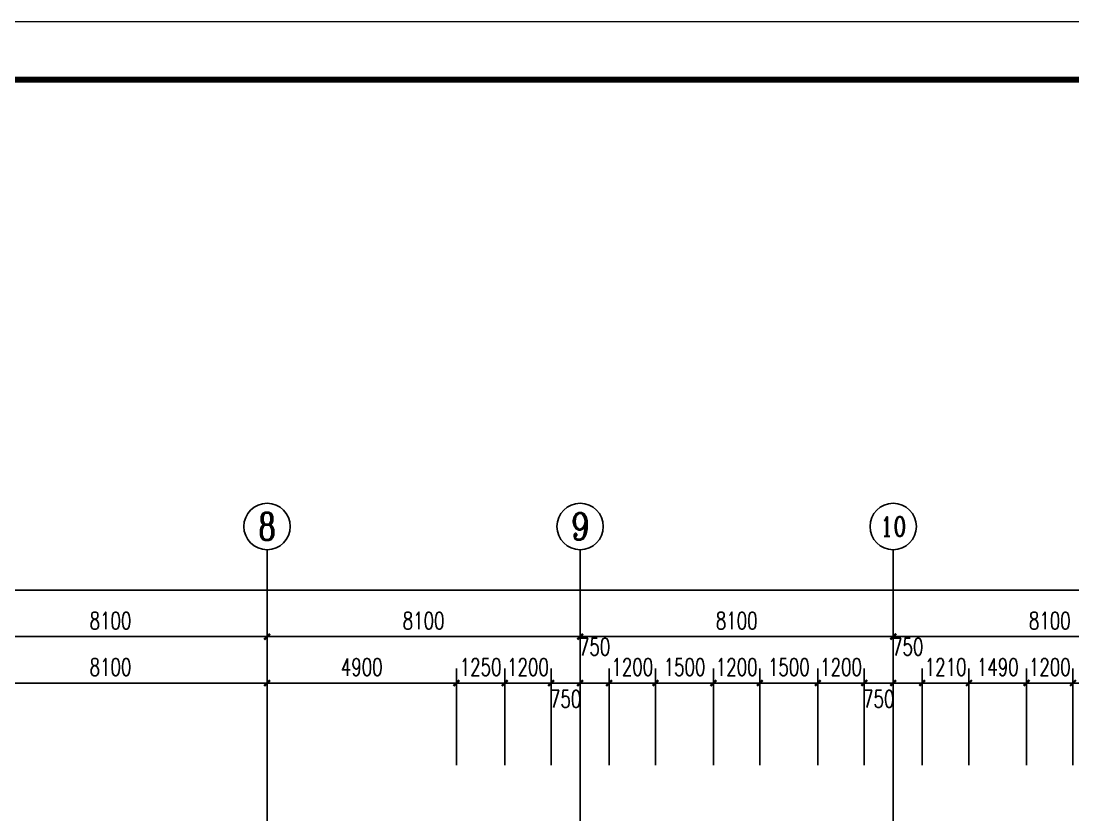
# Model space of a CAD drawing. Extents: x 1738711 to 2346805, y 1189731 to 2516152.
# Drawn here: x 1968828 to 1996042, y 1819485 to 1840028 of the extents above; entities that cross this region are included whole.
import ezdxf
from ezdxf.enums import TextEntityAlignment as Align

# ---------------------------------------------------------------- set-up
doc = ezdxf.new("R2010")
doc.units = 0
doc.header["$LTSCALE"] = 1000
doc.header["$MEASUREMENT"] = 0
for name, color, linetype in [('AXIS', 3, 'Continuous'), ('AXIS_TEXT', 7, 'Continuous'), ('DOTE', 1, 'Continuous'), ('PUB_DIM', 3, 'Continuous'), ('TK', 4, 'Continuous')]:
    doc.layers.add(name, color=color, linetype=linetype)
doc.styles.add('_TCH_AXIS', font='COMPLEX', dxfattribs={"bigfont": 'GBCBIG'})
doc.styles.add('_TCH_DIM_T3', font='SIMPLEX', dxfattribs={"width": 0.705882, "bigfont": 'GBCBIG'})
doc.styles.add('COMPLEX', font='COMPLEX')
doc.styles.add('宋体', font='SIMSUN.TTF', dxfattribs={"width": 0.75})
doc.dimstyles.new('_TCH_ARCH&&150', dxfattribs={"dimtxt": 446.25, "dimasz": 150, "dimexe": 375, "dimexo": 450, "dimgap": 189.375, "dimtad": 1, "dimdec": 0, "dimzin": 0, "dimdsep": 46, "dimtxsty": '_TCH_DIM_T3', "dimblk": 'ARCHTICK', "dimcen": 0.09, "dimclrt": 7, "dimazin": 2, "dimtfac": 1, "dimtdec": 0, "dimtix": 1, "dimtmove": 2, "dimatfit": 3, "dimfxl": 1, "dimtolj": 1, "dimtzin": 0, "dimarcsym": 0})

# ---------------------------------------------------------------- blocks, each defined once
blk = doc.blocks.new('hjashrtahreahe')
at = {"layer": 'TK', "color": 7, "const_width": 25}
blk.add_lwpolyline([(0, 59400), (84100, 59400), (84100, 0), (0, 0)], close=True, dxfattribs=at)
at = {"layer": 'TK', "color": 3, "const_width": 100}
blk.add_lwpolyline([(2500, 1000), (2500, 58400), (83100, 58400), (83100, 1000)], close=True, dxfattribs=at)
at = {"layer": 'TK', "style": '宋体', "width": 0.75}
for tag, height, p in [('项目负责人', 350, (6003, 57089)), ('专业负责人', 350, (6003, 56224)), ('设计人', 350, (6003, 55419)), ('版号1', 250, (77304, 22193)), ('时间1', 250, (82405, 22193)), ('版号2', 250, (77304, 21593)), ('时间2', 250, (82405, 21593)), ('版号3', 250, (77304, 20993)), ('时间3', 250, (82405, 20993)), ('建筑会签', 0.0001, (78978, 2403)), ('电气会签', 0.0001, (82128, 2403)), ('结构会签', 0.0001, (78978, 1803)), ('暖通会签', 0.0001, (82128, 1803)), ('给排水会签', 0.0001, (78978, 1250)), ('智能化会签', 0.0001, (82128, 1250))]:
    blk.add_attdef(tag, text='', height=height, dxfattribs=at).set_placement(p, align=Align.CENTER)
for tag, p in [('合作设计单位', (80816, 48986)), ('版号说明1', (79854, 22318)), ('版号说明2', (79854, 21718)), ('版号说明3', (79854, 21118)), ('浙江绿储科技有限公司', (80545, 16036)), ('百兆瓦级集中式熔盐储能关键', (80545, 14953)), ('设备研发及制造基地项目', (80545, 14603)), ('1#研发楼', (80545, 13636)), ('图名', (80545, 12436)), ('工程编号', (78978, 11461)), ('子项编号', (82128, 11461)), ('建筑', (78978, 10711)), ('图号', (82128, 10711)), ('施工图', (78978, 9961)), ('2023.03', (82128, 9961)), ('审定', (79353, 8461)), ('审核', (79353, 7711)), ('工程负责', (79353, 6961)), ('专业负责', (79353, 6211)), ('设计', (79353, 5461)), ('制图', (79353, 4711)), ('校对', (79353, 3961))]:
    blk.add_attdef(tag, text='', height=250, dxfattribs=at).set_placement(p, align=Align.MIDDLE_CENTER)
blk = doc.blocks.new('_ArchTick')
at = {"color": 0, "linetype": 'ByBlock', "const_width": 0.4}
blk.add_lwpolyline([(-0.5, -0.5), (0.5, 0.5)], dxfattribs=at)
blk = doc.blocks.new('*D3356')
at = {"layer": 'Defpoints', "color": 0, "transparency": 16777216}
for p in [(1975192, 1822899), (1967092, 1820321), (1975192, 1820321)]:
    blk.add_point(p, dxfattribs=at)
at = {"layer": 'PUB_DIM', "color": 0, "lineweight": -2, "transparency": 16777216}
for p, q in [((1967092, 1820771), (1967092, 1823274)), ((1975192, 1820771), (1975192, 1823274)), ((1967092, 1822899), (1975192, 1822899))]:
    blk.add_line(p, q, dxfattribs=at)
at = {"layer": 'PUB_DIM', "color": 0, "lineweight": -2, "transparency": 16777216, "xscale": 150, "yscale": 150, "zscale": 150, "rotation": 180}
blk.add_blockref('_ArchTick', (1967092, 1822899), dxfattribs=at)
at = {"layer": 'PUB_DIM', "color": 0, "lineweight": -2, "transparency": 16777216, "xscale": 150, "yscale": 150, "zscale": 150}
blk.add_blockref('_ArchTick', (1975192, 1822899), dxfattribs=at)
at = {"layer": 'PUB_DIM', "color": 7, "transparency": 16777216, "insert": (1971142, 1823312), "char_height": 446.2, "attachment_point": 5, "style": '_TCH_DIM_T3'}
blk.add_mtext('\\A1;8100', dxfattribs=at)
blk = doc.blocks.new('*D3357')
at = {"layer": 'Defpoints', "color": 0, "transparency": 16777216}
for p in [(1980092, 1822899), (1975192, 1820321), (1980092, 1820321)]:
    blk.add_point(p, dxfattribs=at)
at = {"layer": 'PUB_DIM', "color": 0, "lineweight": -2, "transparency": 16777216}
for p, q in [((1975192, 1820771), (1975192, 1823274)), ((1980092, 1820771), (1980092, 1823274)), ((1975192, 1822899), (1980092, 1822899))]:
    blk.add_line(p, q, dxfattribs=at)
at = {"layer": 'PUB_DIM', "color": 0, "lineweight": -2, "transparency": 16777216, "xscale": 150, "yscale": 150, "zscale": 150, "rotation": 180}
blk.add_blockref('_ArchTick', (1975192, 1822899), dxfattribs=at)
at = {"layer": 'PUB_DIM', "color": 0, "lineweight": -2, "transparency": 16777216, "xscale": 150, "yscale": 150, "zscale": 150}
blk.add_blockref('_ArchTick', (1980092, 1822899), dxfattribs=at)
at = {"layer": 'PUB_DIM', "color": 7, "transparency": 16777216, "insert": (1977642, 1823312), "char_height": 446.2, "attachment_point": 5, "style": '_TCH_DIM_T3'}
blk.add_mtext('\\A1;4900', dxfattribs=at)
blk = doc.blocks.new('*D3358')
at = {"layer": 'Defpoints', "color": 0, "transparency": 16777216}
for p in [(1981342, 1822899), (1980092, 1820321), (1981342, 1820321)]:
    blk.add_point(p, dxfattribs=at)
at = {"layer": 'PUB_DIM', "color": 0, "lineweight": -2, "transparency": 16777216}
for p, q in [((1980092, 1820771), (1980092, 1823274)), ((1981342, 1820771), (1981342, 1823274)), ((1980092, 1822899), (1979942, 1822899)), ((1980092, 1822899), (1981342, 1822899)), ((1981342, 1822899), (1981492, 1822899))]:
    blk.add_line(p, q, dxfattribs=at)
at = {"layer": 'PUB_DIM', "color": 0, "lineweight": -2, "transparency": 16777216, "xscale": 150, "yscale": 150, "zscale": 150}
blk.add_blockref('_ArchTick', (1980092, 1822899), dxfattribs=at)
at = {"layer": 'PUB_DIM', "color": 0, "lineweight": -2, "transparency": 16777216, "xscale": 150, "yscale": 150, "zscale": 150, "rotation": 180}
blk.add_blockref('_ArchTick', (1981342, 1822899), dxfattribs=at)
at = {"layer": 'PUB_DIM', "color": 7, "transparency": 16777216, "insert": (1980717, 1823312), "char_height": 446.2, "attachment_point": 5, "style": '_TCH_DIM_T3'}
blk.add_mtext('\\A1;1250', dxfattribs=at)
blk = doc.blocks.new('*D3359')
at = {"layer": 'Defpoints', "color": 0, "transparency": 16777216}
for p in [(1982542, 1822899), (1981342, 1820321), (1982542, 1820321)]:
    blk.add_point(p, dxfattribs=at)
at = {"layer": 'PUB_DIM', "color": 0, "lineweight": -2, "transparency": 16777216}
for p, q in [((1981342, 1820771), (1981342, 1823274)), ((1982542, 1820771), (1982542, 1823274)), ((1981342, 1822899), (1981192, 1822899)), ((1981342, 1822899), (1982542, 1822899)), ((1982542, 1822899), (1982692, 1822899))]:
    blk.add_line(p, q, dxfattribs=at)
at = {"layer": 'PUB_DIM', "color": 0, "lineweight": -2, "transparency": 16777216, "xscale": 150, "yscale": 150, "zscale": 150}
blk.add_blockref('_ArchTick', (1981342, 1822899), dxfattribs=at)
at = {"layer": 'PUB_DIM', "color": 0, "lineweight": -2, "transparency": 16777216, "xscale": 150, "yscale": 150, "zscale": 150, "rotation": 180}
blk.add_blockref('_ArchTick', (1982542, 1822899), dxfattribs=at)
at = {"layer": 'PUB_DIM', "color": 7, "transparency": 16777216, "insert": (1981942, 1823312), "char_height": 446.2, "attachment_point": 5, "style": '_TCH_DIM_T3'}
blk.add_mtext('\\A1;1200', dxfattribs=at)
blk = doc.blocks.new('*D3360')
at = {"layer": 'Defpoints', "color": 0, "transparency": 16777216}
for p in [(1983292, 1822899), (1982542, 1820321), (1983292, 1820321)]:
    blk.add_point(p, dxfattribs=at)
at = {"layer": 'PUB_DIM', "color": 0, "lineweight": -2, "transparency": 16777216}
for p, q in [((1982542, 1820771), (1982542, 1823274)), ((1983292, 1820771), (1983292, 1823274)), ((1982542, 1822899), (1983292, 1822899))]:
    blk.add_line(p, q, dxfattribs=at)
at = {"layer": 'PUB_DIM', "color": 0, "lineweight": -2, "transparency": 16777216, "xscale": 150, "yscale": 150, "zscale": 150, "rotation": 180}
blk.add_blockref('_ArchTick', (1982542, 1822899), dxfattribs=at)
at = {"layer": 'PUB_DIM', "color": 0, "lineweight": -2, "transparency": 16777216, "xscale": 150, "yscale": 150, "zscale": 150}
blk.add_blockref('_ArchTick', (1983292, 1822899), dxfattribs=at)
at = {"layer": 'PUB_DIM', "color": 7, "transparency": 16777216, "insert": (1982917, 1822487), "char_height": 446.2, "attachment_point": 5, "style": '_TCH_DIM_T3'}
blk.add_mtext('\\A1;750', dxfattribs=at)
blk = doc.blocks.new('*D3361')
at = {"layer": 'Defpoints', "color": 0, "transparency": 16777216}
for p in [(1984042, 1822899), (1983292, 1820321), (1984042, 1820321)]:
    blk.add_point(p, dxfattribs=at)
at = {"layer": 'PUB_DIM', "color": 0, "lineweight": -2, "transparency": 16777216}
for p, q in [((1983292, 1820771), (1983292, 1823274)), ((1984042, 1820771), (1984042, 1823274)), ((1983292, 1822899), (1984042, 1822899))]:
    blk.add_line(p, q, dxfattribs=at)
at = {"layer": 'PUB_DIM', "color": 0, "lineweight": -2, "transparency": 16777216, "xscale": 150, "yscale": 150, "zscale": 150, "rotation": 180}
blk.add_blockref('_ArchTick', (1983292, 1822899), dxfattribs=at)
at = {"layer": 'PUB_DIM', "color": 0, "lineweight": -2, "transparency": 16777216, "xscale": 150, "yscale": 150, "zscale": 150}
blk.add_blockref('_ArchTick', (1984042, 1822899), dxfattribs=at)
at = {"layer": 'PUB_DIM', "color": 7, "transparency": 16777216, "insert": (1983667, 1823837), "char_height": 446.2, "attachment_point": 5, "style": '_TCH_DIM_T3'}
blk.add_mtext('\\A1;750', dxfattribs=at)
blk = doc.blocks.new('*D3362')
at = {"layer": 'Defpoints', "color": 0, "transparency": 16777216}
for p in [(1985242, 1822899), (1984042, 1820321), (1985242, 1820321)]:
    blk.add_point(p, dxfattribs=at)
at = {"layer": 'PUB_DIM', "color": 0, "lineweight": -2, "transparency": 16777216}
for p, q in [((1984042, 1820771), (1984042, 1823274)), ((1985242, 1820771), (1985242, 1823274)), ((1984042, 1822899), (1983892, 1822899)), ((1984042, 1822899), (1985242, 1822899)), ((1985242, 1822899), (1985392, 1822899))]:
    blk.add_line(p, q, dxfattribs=at)
at = {"layer": 'PUB_DIM', "color": 0, "lineweight": -2, "transparency": 16777216, "xscale": 150, "yscale": 150, "zscale": 150}
blk.add_blockref('_ArchTick', (1984042, 1822899), dxfattribs=at)
at = {"layer": 'PUB_DIM', "color": 0, "lineweight": -2, "transparency": 16777216, "xscale": 150, "yscale": 150, "zscale": 150, "rotation": 180}
blk.add_blockref('_ArchTick', (1985242, 1822899), dxfattribs=at)
at = {"layer": 'PUB_DIM', "color": 7, "transparency": 16777216, "insert": (1984642, 1823312), "char_height": 446.2, "attachment_point": 5, "style": '_TCH_DIM_T3'}
blk.add_mtext('\\A1;1200', dxfattribs=at)
blk = doc.blocks.new('*D3363')
at = {"layer": 'Defpoints', "color": 0, "transparency": 16777216}
for p in [(1986742, 1822899), (1985242, 1820321), (1986742, 1820321)]:
    blk.add_point(p, dxfattribs=at)
at = {"layer": 'PUB_DIM', "color": 0, "lineweight": -2, "transparency": 16777216}
for p, q in [((1985242, 1820771), (1985242, 1823274)), ((1986742, 1820771), (1986742, 1823274)), ((1985242, 1822899), (1986742, 1822899))]:
    blk.add_line(p, q, dxfattribs=at)
at = {"layer": 'PUB_DIM', "color": 0, "lineweight": -2, "transparency": 16777216, "xscale": 150, "yscale": 150, "zscale": 150, "rotation": 180}
blk.add_blockref('_ArchTick', (1985242, 1822899), dxfattribs=at)
at = {"layer": 'PUB_DIM', "color": 0, "lineweight": -2, "transparency": 16777216, "xscale": 150, "yscale": 150, "zscale": 150}
blk.add_blockref('_ArchTick', (1986742, 1822899), dxfattribs=at)
at = {"layer": 'PUB_DIM', "color": 7, "transparency": 16777216, "insert": (1985992, 1823312), "char_height": 446.2, "attachment_point": 5, "style": '_TCH_DIM_T3'}
blk.add_mtext('\\A1;1500', dxfattribs=at)
blk = doc.blocks.new('*D3364')
at = {"layer": 'Defpoints', "color": 0, "transparency": 16777216}
for p in [(1987942, 1822899), (1986742, 1820321), (1987942, 1820321)]:
    blk.add_point(p, dxfattribs=at)
at = {"layer": 'PUB_DIM', "color": 0, "lineweight": -2, "transparency": 16777216}
for p, q in [((1986742, 1820771), (1986742, 1823274)), ((1987942, 1820771), (1987942, 1823274)), ((1986742, 1822899), (1986592, 1822899)), ((1986742, 1822899), (1987942, 1822899)), ((1987942, 1822899), (1988092, 1822899))]:
    blk.add_line(p, q, dxfattribs=at)
at = {"layer": 'PUB_DIM', "color": 0, "lineweight": -2, "transparency": 16777216, "xscale": 150, "yscale": 150, "zscale": 150}
blk.add_blockref('_ArchTick', (1986742, 1822899), dxfattribs=at)
at = {"layer": 'PUB_DIM', "color": 0, "lineweight": -2, "transparency": 16777216, "xscale": 150, "yscale": 150, "zscale": 150, "rotation": 180}
blk.add_blockref('_ArchTick', (1987942, 1822899), dxfattribs=at)
at = {"layer": 'PUB_DIM', "color": 7, "transparency": 16777216, "insert": (1987342, 1823312), "char_height": 446.2, "attachment_point": 5, "style": '_TCH_DIM_T3'}
blk.add_mtext('\\A1;1200', dxfattribs=at)
blk = doc.blocks.new('*D3365')
at = {"layer": 'Defpoints', "color": 0, "transparency": 16777216}
for p in [(1989442, 1822899), (1987942, 1820321), (1989442, 1820321)]:
    blk.add_point(p, dxfattribs=at)
at = {"layer": 'PUB_DIM', "color": 0, "lineweight": -2, "transparency": 16777216}
for p, q in [((1987942, 1820771), (1987942, 1823274)), ((1989442, 1820771), (1989442, 1823274)), ((1987942, 1822899), (1989442, 1822899))]:
    blk.add_line(p, q, dxfattribs=at)
at = {"layer": 'PUB_DIM', "color": 0, "lineweight": -2, "transparency": 16777216, "xscale": 150, "yscale": 150, "zscale": 150, "rotation": 180}
blk.add_blockref('_ArchTick', (1987942, 1822899), dxfattribs=at)
at = {"layer": 'PUB_DIM', "color": 0, "lineweight": -2, "transparency": 16777216, "xscale": 150, "yscale": 150, "zscale": 150}
blk.add_blockref('_ArchTick', (1989442, 1822899), dxfattribs=at)
at = {"layer": 'PUB_DIM', "color": 7, "transparency": 16777216, "insert": (1988692, 1823312), "char_height": 446.2, "attachment_point": 5, "style": '_TCH_DIM_T3'}
blk.add_mtext('\\A1;1500', dxfattribs=at)
blk = doc.blocks.new('*D3366')
at = {"layer": 'Defpoints', "color": 0, "transparency": 16777216}
for p in [(1990642, 1822899), (1989442, 1820321), (1990642, 1820321)]:
    blk.add_point(p, dxfattribs=at)
at = {"layer": 'PUB_DIM', "color": 0, "lineweight": -2, "transparency": 16777216}
for p, q in [((1989442, 1820771), (1989442, 1823274)), ((1990642, 1820771), (1990642, 1823274)), ((1989442, 1822899), (1989292, 1822899)), ((1989442, 1822899), (1990642, 1822899)), ((1990642, 1822899), (1990792, 1822899))]:
    blk.add_line(p, q, dxfattribs=at)
at = {"layer": 'PUB_DIM', "color": 0, "lineweight": -2, "transparency": 16777216, "xscale": 150, "yscale": 150, "zscale": 150}
blk.add_blockref('_ArchTick', (1989442, 1822899), dxfattribs=at)
at = {"layer": 'PUB_DIM', "color": 0, "lineweight": -2, "transparency": 16777216, "xscale": 150, "yscale": 150, "zscale": 150, "rotation": 180}
blk.add_blockref('_ArchTick', (1990642, 1822899), dxfattribs=at)
at = {"layer": 'PUB_DIM', "color": 7, "transparency": 16777216, "insert": (1990042, 1823312), "char_height": 446.2, "attachment_point": 5, "style": '_TCH_DIM_T3'}
blk.add_mtext('\\A1;1200', dxfattribs=at)
blk = doc.blocks.new('*D3367')
at = {"layer": 'Defpoints', "color": 0, "transparency": 16777216}
for p in [(1991392, 1822899), (1990642, 1820321), (1991392, 1820321)]:
    blk.add_point(p, dxfattribs=at)
at = {"layer": 'PUB_DIM', "color": 0, "lineweight": -2, "transparency": 16777216}
for p, q in [((1990642, 1820771), (1990642, 1823274)), ((1991392, 1820771), (1991392, 1823274)), ((1990642, 1822899), (1991392, 1822899))]:
    blk.add_line(p, q, dxfattribs=at)
at = {"layer": 'PUB_DIM', "color": 0, "lineweight": -2, "transparency": 16777216, "xscale": 150, "yscale": 150, "zscale": 150, "rotation": 180}
blk.add_blockref('_ArchTick', (1990642, 1822899), dxfattribs=at)
at = {"layer": 'PUB_DIM', "color": 0, "lineweight": -2, "transparency": 16777216, "xscale": 150, "yscale": 150, "zscale": 150}
blk.add_blockref('_ArchTick', (1991392, 1822899), dxfattribs=at)
at = {"layer": 'PUB_DIM', "color": 7, "transparency": 16777216, "insert": (1991017, 1822487), "char_height": 446.2, "attachment_point": 5, "style": '_TCH_DIM_T3'}
blk.add_mtext('\\A1;750', dxfattribs=at)
blk = doc.blocks.new('*D3368')
at = {"layer": 'Defpoints', "color": 0, "transparency": 16777216}
for p in [(1992142, 1822899), (1991392, 1820321), (1992142, 1820321)]:
    blk.add_point(p, dxfattribs=at)
at = {"layer": 'PUB_DIM', "color": 0, "lineweight": -2, "transparency": 16777216}
for p, q in [((1991392, 1820771), (1991392, 1823274)), ((1992142, 1820771), (1992142, 1823274)), ((1991392, 1822899), (1992142, 1822899))]:
    blk.add_line(p, q, dxfattribs=at)
at = {"layer": 'PUB_DIM', "color": 0, "lineweight": -2, "transparency": 16777216, "xscale": 150, "yscale": 150, "zscale": 150, "rotation": 180}
blk.add_blockref('_ArchTick', (1991392, 1822899), dxfattribs=at)
at = {"layer": 'PUB_DIM', "color": 0, "lineweight": -2, "transparency": 16777216, "xscale": 150, "yscale": 150, "zscale": 150}
blk.add_blockref('_ArchTick', (1992142, 1822899), dxfattribs=at)
at = {"layer": 'PUB_DIM', "color": 7, "transparency": 16777216, "insert": (1991767, 1823837), "char_height": 446.2, "attachment_point": 5, "style": '_TCH_DIM_T3'}
blk.add_mtext('\\A1;750', dxfattribs=at)
blk = doc.blocks.new('*D3369')
at = {"layer": 'Defpoints', "color": 0, "transparency": 16777216}
for p in [(1993352, 1822899), (1992142, 1820321), (1993352, 1820321)]:
    blk.add_point(p, dxfattribs=at)
at = {"layer": 'PUB_DIM', "color": 0, "lineweight": -2, "transparency": 16777216}
for p, q in [((1992142, 1820771), (1992142, 1823274)), ((1993352, 1820771), (1993352, 1823274)), ((1992142, 1822899), (1991992, 1822899)), ((1992142, 1822899), (1993352, 1822899)), ((1993352, 1822899), (1993502, 1822899))]:
    blk.add_line(p, q, dxfattribs=at)
at = {"layer": 'PUB_DIM', "color": 0, "lineweight": -2, "transparency": 16777216, "xscale": 150, "yscale": 150, "zscale": 150}
blk.add_blockref('_ArchTick', (1992142, 1822899), dxfattribs=at)
at = {"layer": 'PUB_DIM', "color": 0, "lineweight": -2, "transparency": 16777216, "xscale": 150, "yscale": 150, "zscale": 150, "rotation": 180}
blk.add_blockref('_ArchTick', (1993352, 1822899), dxfattribs=at)
at = {"layer": 'PUB_DIM', "color": 7, "transparency": 16777216, "insert": (1992747, 1823312), "char_height": 446.2, "attachment_point": 5, "style": '_TCH_DIM_T3'}
blk.add_mtext('\\A1;1210', dxfattribs=at)
blk = doc.blocks.new('*D3370')
at = {"layer": 'Defpoints', "color": 0, "transparency": 16777216}
for p in [(1994842, 1822899), (1993352, 1820321), (1994842, 1820321)]:
    blk.add_point(p, dxfattribs=at)
at = {"layer": 'PUB_DIM', "color": 0, "lineweight": -2, "transparency": 16777216}
for p, q in [((1993352, 1820771), (1993352, 1823274)), ((1994842, 1820771), (1994842, 1823274)), ((1993352, 1822899), (1994842, 1822899))]:
    blk.add_line(p, q, dxfattribs=at)
at = {"layer": 'PUB_DIM', "color": 0, "lineweight": -2, "transparency": 16777216, "xscale": 150, "yscale": 150, "zscale": 150, "rotation": 180}
blk.add_blockref('_ArchTick', (1993352, 1822899), dxfattribs=at)
at = {"layer": 'PUB_DIM', "color": 0, "lineweight": -2, "transparency": 16777216, "xscale": 150, "yscale": 150, "zscale": 150}
blk.add_blockref('_ArchTick', (1994842, 1822899), dxfattribs=at)
at = {"layer": 'PUB_DIM', "color": 7, "transparency": 16777216, "insert": (1994097, 1823312), "char_height": 446.2, "attachment_point": 5, "style": '_TCH_DIM_T3'}
blk.add_mtext('\\A1;1490', dxfattribs=at)
blk = doc.blocks.new('*D3371')
at = {"layer": 'Defpoints', "color": 0, "transparency": 16777216}
for p in [(1996042, 1822899), (1994842, 1820321), (1996042, 1820321)]:
    blk.add_point(p, dxfattribs=at)
at = {"layer": 'PUB_DIM', "color": 0, "lineweight": -2, "transparency": 16777216}
for p, q in [((1994842, 1820771), (1994842, 1823274)), ((1996042, 1820771), (1996042, 1823274)), ((1994842, 1822899), (1994692, 1822899)), ((1994842, 1822899), (1996042, 1822899)), ((1996042, 1822899), (1996192, 1822899))]:
    blk.add_line(p, q, dxfattribs=at)
at = {"layer": 'PUB_DIM', "color": 0, "lineweight": -2, "transparency": 16777216, "xscale": 150, "yscale": 150, "zscale": 150}
blk.add_blockref('_ArchTick', (1994842, 1822899), dxfattribs=at)
at = {"layer": 'PUB_DIM', "color": 0, "lineweight": -2, "transparency": 16777216, "xscale": 150, "yscale": 150, "zscale": 150, "rotation": 180}
blk.add_blockref('_ArchTick', (1996042, 1822899), dxfattribs=at)
at = {"layer": 'PUB_DIM', "color": 7, "transparency": 16777216, "insert": (1995442, 1823312), "char_height": 446.2, "attachment_point": 5, "style": '_TCH_DIM_T3'}
blk.add_mtext('\\A1;1200', dxfattribs=at)
blk = doc.blocks.new('*D3372')
at = {"layer": 'Defpoints', "color": 0, "transparency": 16777216}
for p in [(1997542, 1822899), (1996042, 1820321), (1997542, 1820321)]:
    blk.add_point(p, dxfattribs=at)
at = {"layer": 'PUB_DIM', "color": 0, "lineweight": -2, "transparency": 16777216}
for p, q in [((1996042, 1820771), (1996042, 1823274)), ((1997542, 1820771), (1997542, 1823274)), ((1996042, 1822899), (1997542, 1822899))]:
    blk.add_line(p, q, dxfattribs=at)
at = {"layer": 'PUB_DIM', "color": 0, "lineweight": -2, "transparency": 16777216, "xscale": 150, "yscale": 150, "zscale": 150, "rotation": 180}
blk.add_blockref('_ArchTick', (1996042, 1822899), dxfattribs=at)
at = {"layer": 'PUB_DIM', "color": 0, "lineweight": -2, "transparency": 16777216, "xscale": 150, "yscale": 150, "zscale": 150}
blk.add_blockref('_ArchTick', (1997542, 1822899), dxfattribs=at)
at = {"layer": 'PUB_DIM', "color": 7, "transparency": 16777216, "insert": (1996792, 1823312), "char_height": 446.2, "attachment_point": 5, "style": '_TCH_DIM_T3'}
blk.add_mtext('\\A1;1500', dxfattribs=at)
blk = doc.blocks.new('*D3435')
at = {"layer": 'AXIS', "color": 0, "lineweight": -2, "transparency": 16777216}
for p, q in [((1967092, 1820799), (1967092, 1824474)), ((1975192, 1820799), (1975192, 1824474)), ((1967092, 1824099), (1975192, 1824099))]:
    blk.add_line(p, q, dxfattribs=at)
at = {"layer": 'Defpoints', "color": 0, "transparency": 16777216}
for p in [(1975192, 1824099), (1967092, 1820349), (1975192, 1820349)]:
    blk.add_point(p, dxfattribs=at)
at = {"layer": 'AXIS', "color": 0, "lineweight": -2, "transparency": 16777216, "xscale": 150, "yscale": 150, "zscale": 150, "rotation": 180}
blk.add_blockref('_ArchTick', (1967092, 1824099), dxfattribs=at)
at = {"layer": 'AXIS', "color": 0, "lineweight": -2, "transparency": 16777216, "xscale": 150, "yscale": 150, "zscale": 150}
blk.add_blockref('_ArchTick', (1975192, 1824099), dxfattribs=at)
at = {"layer": 'AXIS', "color": 7, "transparency": 16777216, "insert": (1971142, 1824512), "char_height": 446.2, "attachment_point": 5, "style": '_TCH_DIM_T3'}
blk.add_mtext('\\A1;8100', dxfattribs=at)
blk = doc.blocks.new('*D3436')
at = {"layer": 'AXIS', "color": 0, "lineweight": -2, "transparency": 16777216}
for p, q in [((1975192, 1820799), (1975192, 1824474)), ((1983292, 1820799), (1983292, 1824474)), ((1975192, 1824099), (1983292, 1824099))]:
    blk.add_line(p, q, dxfattribs=at)
at = {"layer": 'Defpoints', "color": 0, "transparency": 16777216}
for p in [(1983292, 1824099), (1975192, 1820349), (1983292, 1820349)]:
    blk.add_point(p, dxfattribs=at)
at = {"layer": 'AXIS', "color": 0, "lineweight": -2, "transparency": 16777216, "xscale": 150, "yscale": 150, "zscale": 150, "rotation": 180}
blk.add_blockref('_ArchTick', (1975192, 1824099), dxfattribs=at)
at = {"layer": 'AXIS', "color": 0, "lineweight": -2, "transparency": 16777216, "xscale": 150, "yscale": 150, "zscale": 150}
blk.add_blockref('_ArchTick', (1983292, 1824099), dxfattribs=at)
at = {"layer": 'AXIS', "color": 7, "transparency": 16777216, "insert": (1979242, 1824512), "char_height": 446.2, "attachment_point": 5, "style": '_TCH_DIM_T3'}
blk.add_mtext('\\A1;8100', dxfattribs=at)
blk = doc.blocks.new('*D3437')
at = {"layer": 'AXIS', "color": 0, "lineweight": -2, "transparency": 16777216}
for p, q in [((1983292, 1820799), (1983292, 1824474)), ((1991392, 1820799), (1991392, 1824474)), ((1983292, 1824099), (1991392, 1824099))]:
    blk.add_line(p, q, dxfattribs=at)
at = {"layer": 'Defpoints', "color": 0, "transparency": 16777216}
for p in [(1991392, 1824099), (1983292, 1820349), (1991392, 1820349)]:
    blk.add_point(p, dxfattribs=at)
at = {"layer": 'AXIS', "color": 0, "lineweight": -2, "transparency": 16777216, "xscale": 150, "yscale": 150, "zscale": 150, "rotation": 180}
blk.add_blockref('_ArchTick', (1983292, 1824099), dxfattribs=at)
at = {"layer": 'AXIS', "color": 0, "lineweight": -2, "transparency": 16777216, "xscale": 150, "yscale": 150, "zscale": 150}
blk.add_blockref('_ArchTick', (1991392, 1824099), dxfattribs=at)
at = {"layer": 'AXIS', "color": 7, "transparency": 16777216, "insert": (1987342, 1824512), "char_height": 446.2, "attachment_point": 5, "style": '_TCH_DIM_T3'}
blk.add_mtext('\\A1;8100', dxfattribs=at)
blk = doc.blocks.new('*D3438')
at = {"layer": 'AXIS', "color": 0, "lineweight": -2, "transparency": 16777216}
for p, q in [((1991392, 1820799), (1991392, 1824474)), ((1999492, 1820799), (1999492, 1824474)), ((1991392, 1824099), (1999492, 1824099))]:
    blk.add_line(p, q, dxfattribs=at)
at = {"layer": 'Defpoints', "color": 0, "transparency": 16777216}
for p in [(1999492, 1824099), (1991392, 1820349), (1999492, 1820349)]:
    blk.add_point(p, dxfattribs=at)
at = {"layer": 'AXIS', "color": 0, "lineweight": -2, "transparency": 16777216, "xscale": 150, "yscale": 150, "zscale": 150, "rotation": 180}
blk.add_blockref('_ArchTick', (1991392, 1824099), dxfattribs=at)
at = {"layer": 'AXIS', "color": 0, "lineweight": -2, "transparency": 16777216, "xscale": 150, "yscale": 150, "zscale": 150}
blk.add_blockref('_ArchTick', (1999492, 1824099), dxfattribs=at)
at = {"layer": 'AXIS', "color": 7, "transparency": 16777216, "insert": (1995442, 1824512), "char_height": 446.2, "attachment_point": 5, "style": '_TCH_DIM_T3'}
blk.add_mtext('\\A1;8100', dxfattribs=at)
blk = doc.blocks.new('*D3439')
at = {"layer": 'AXIS', "color": 0, "lineweight": -2, "transparency": 16777216}
for p, q in [((1921292, 1820771), (1921292, 1825674)), ((1999992, 1820771), (1999992, 1825674)), ((1921292, 1825299), (1999992, 1825299))]:
    blk.add_line(p, q, dxfattribs=at)
at = {"layer": 'Defpoints', "color": 0, "transparency": 16777216}
for p in [(1999992, 1825299), (1921292, 1820321), (1999992, 1820321)]:
    blk.add_point(p, dxfattribs=at)
at = {"layer": 'AXIS', "color": 0, "lineweight": -2, "transparency": 16777216, "xscale": 150, "yscale": 150, "zscale": 150, "rotation": 180}
blk.add_blockref('_ArchTick', (1921292, 1825299), dxfattribs=at)
at = {"layer": 'AXIS', "color": 0, "lineweight": -2, "transparency": 16777216, "xscale": 150, "yscale": 150, "zscale": 150}
blk.add_blockref('_ArchTick', (1999992, 1825299), dxfattribs=at)
at = {"layer": 'AXIS', "color": 7, "transparency": 16777216, "insert": (1960642, 1825712), "char_height": 446.2, "attachment_point": 5, "style": '_TCH_DIM_T3'}
blk.add_mtext('\\A1;78700', dxfattribs=at)
blk = doc.blocks.new('_AXISO')
blk.add_circle((0, 0), 0.5)
at = {"layer": 'AXIS_TEXT', "style": 'COMPLEX', "width": 1.041667}
blk.add_attdef('A', text='', height=0.56, dxfattribs=at).set_placement((-0.25, -0.28), (0.25, -0.28), align=Align.FIT)

msp = doc.modelspace()

# ---------------------------------------------------------------- linework, layer by layer
at = {"layer": 'AXIS'}
for p, q in [((1975191.9, 1820349.3), (1975191.9, 1826349.3)), ((1983291.9, 1820349.3), (1983291.9, 1826349.3)), ((1991391.9, 1820349.3), (1991391.9, 1826349.3))]:
    msp.add_line(p, q, dxfattribs=at)
at = {"layer": 'DOTE'}
for p, q in [((1975191.9, 1820349.3), (1975191.9, 1782657.1)), ((1983291.9, 1820349.3), (1983291.9, 1782657.1)), ((1991391.9, 1820349.3), (1991391.9, 1782657.1))]:
    msp.add_line(p, q, dxfattribs=at)

# ---------------------------------------------------------------- block references
at = {"xscale": 1.5, "yscale": 1.5, "zscale": 1.5}
msp.add_blockref('hjashrtahreahe', (1897833.1, 1750909.1), dxfattribs=at)
at = {"layer": 'AXIS'}
ref = msp.add_blockref('_AXISO', (1975191.9, 1826949.3), dxfattribs=dict(at, xscale=1200, yscale=1200, zscale=1200))
ref.add_attrib('A', '8', dxfattribs={"layer": 'AXIS_TEXT', "ltscale": 0.5, "height": 698.9, "style": '_TCH_AXIS'}).set_placement((1974958.9, 1826599.9), (1975424.9, 1826599.9), align=Align.FIT)
ref = msp.add_blockref('_AXISO', (1983291.9, 1826949.3), dxfattribs=dict(at, xscale=1200, yscale=1200, zscale=1200))
ref.add_attrib('A', '9', dxfattribs={"layer": 'AXIS_TEXT', "ltscale": 0.5, "height": 698.9, "style": '_TCH_AXIS'}).set_placement((1983058.9, 1826599.9), (1983524.9, 1826599.9), align=Align.FIT)
ref = msp.add_blockref('_AXISO', (1991391.9, 1826949.3), dxfattribs=dict(at, xscale=1200, yscale=1200, zscale=1200))
ref.add_attrib('A', '10', dxfattribs={"layer": 'AXIS_TEXT', "ltscale": 0.5, "height": 492.67, "style": '_TCH_AXIS'}).set_placement((1991051.7, 1826703), (1991732.1, 1826703), align=Align.FIT)

# ---------------------------------------------------------------- dimensions: what is measured, and where the dimension line sits
for p1, p2, distance, picture, middle in [((1921292.2, 1820321.2), (1999991.9, 1820321.2), 4978.1, '*D3439', (1960642.1, 1825711.8)), ((1967091.9, 1820349.3), (1975191.9, 1820349.3), 3750, '*D3435', (1971141.9, 1824511.8)), ((1975191.9, 1820349.3), (1983291.9, 1820349.3), 3750, '*D3436', (1979241.9, 1824511.8)), ((1983291.9, 1820349.3), (1991391.9, 1820349.3), 3750, '*D3437', (1987341.9, 1824511.8)), ((1991391.9, 1820349.3), (1999491.9, 1820349.3), 3750, '*D3438', (1995441.9, 1824511.8))]:
    dim = msp.add_aligned_dim(p1=p1, p2=p2, distance=distance, dimstyle='_TCH_ARCH&&150', dxfattribs=at)
    dim.commit()
    dim.dimension.update_dxf_attribs({"geometry": picture, "text_midpoint": middle})
at = {"layer": 'PUB_DIM'}
for base, p1, p2, picture, middle in [((1984041.9, 1822899.3), (1983291.9, 1820321.2), (1984041.9, 1820321.2), '*D3361', (1983666.9, 1823836.8)), ((1992141.9, 1822899.3), (1991391.9, 1820321.2), (1992141.9, 1820321.2), '*D3368', (1991766.9, 1823836.8)), ((1983291.9, 1822899.3), (1982541.9, 1820321.2), (1983291.9, 1820321.2), '*D3360', (1982916.9, 1822486.8)), ((1991391.9, 1822899.3), (1990641.9, 1820321.2), (1991391.9, 1820321.2), '*D3367', (1991016.9, 1822486.8))]:
    dim = msp.add_linear_dim(base=base, p1=p1, p2=p2, angle=0, dimstyle='_TCH_ARCH&&150', dxfattribs=at)
    dim.commit()
    dim.dimension.update_dxf_attribs({"geometry": picture, "text_midpoint": middle, "dimtype": 129})
for p1, p2, picture, middle in [((1967091.9, 1820321.2), (1975191.9, 1820321.2), '*D3356', (1971141.9, 1823311.8)), ((1975191.9, 1820321.2), (1980091.9, 1820321.2), '*D3357', (1977641.9, 1823311.8)), ((1980091.9, 1820321.2), (1981341.9, 1820321.2), '*D3358', (1980716.9, 1823311.8)), ((1981341.9, 1820321.2), (1982541.9, 1820321.2), '*D3359', (1981941.9, 1823311.8)), ((1984041.9, 1820321.2), (1985241.9, 1820321.2), '*D3362', (1984641.9, 1823311.8)), ((1985241.9, 1820321.2), (1986741.9, 1820321.2), '*D3363', (1985991.9, 1823311.8)), ((1986741.9, 1820321.2), (1987941.9, 1820321.2), '*D3364', (1987341.9, 1823311.8)), ((1987941.9, 1820321.2), (1989441.9, 1820321.2), '*D3365', (1988691.9, 1823311.8)), ((1989441.9, 1820321.2), (1990641.9, 1820321.2), '*D3366', (1990041.9, 1823311.8)), ((1992141.9, 1820321.2), (1993351.9, 1820321.2), '*D3369', (1992746.9, 1823311.8)), ((1993351.9, 1820321.2), (1994841.9, 1820321.2), '*D3370', (1994096.9, 1823311.8)), ((1994841.9, 1820321.2), (1996041.9, 1820321.2), '*D3371', (1995441.9, 1823311.8)), ((1996041.9, 1820321.2), (1997541.9, 1820321.2), '*D3372', (1996791.9, 1823311.8))]:
    dim = msp.add_aligned_dim(p1=p1, p2=p2, distance=2578.1, dimstyle='_TCH_ARCH&&150', dxfattribs=at)
    dim.commit()
    dim.dimension.update_dxf_attribs({"geometry": picture, "text_midpoint": middle})

doc.saveas('drawing.dxf')
